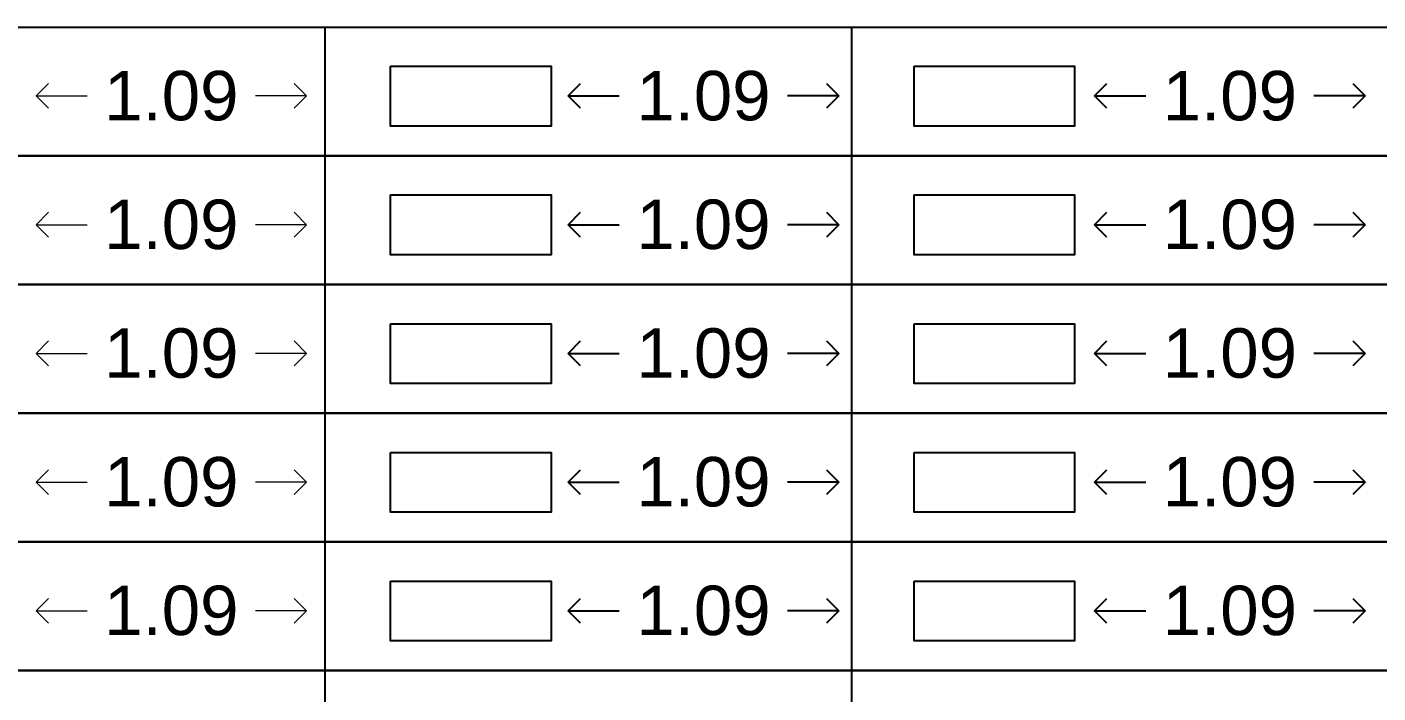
# Model space of a CAD drawing. Header units: millimetres. Extents: x -9481 to -9286, y 28723 to 28853.
# Drawn here: x -9452.65 to -9447.18, y 28750.85 to 28753.55 of the extents above; entities that cross this region are included whole.
import ezdxf

# ---------------------------------------------------------------- set-up
doc = ezdxf.new("R2010")
doc.units = ezdxf.units.MM
doc.header["$PDMODE"] = 34
doc.header["$PDSIZE"] = -15
doc.layers.add('BLK_1_FLR_2_REGULAR_ROOM_1', color=7, linetype='Continuous', lineweight=0)
doc.layers.add('PLAN', color=7, linetype='Continuous', lineweight=40)
doc.layers.add('BLK_1_FLR_3_REGULAR_ROOM_1', color=7, linetype='Continuous')
doc.layers.add('BLK_1_FLR_4_REGULAR_ROOM_1', color=7, linetype='Continuous', plot=False)
doc.styles.add('Arial', font='arial.ttf', dxfattribs={"height": 0.2})
doc.styles.add('style2', font='arial.ttf', dxfattribs={"height": 0.3})
doc.dimstyles.new('INT DIM', dxfattribs={"dimtxt": 0.3, "dimasz": 0.1, "dimexe": 0.18, "dimexo": 0.0625, "dimgap": 0.09, "dimtad": 0, "dimzin": 0, "dimdsep": 46, "dimtxsty": 'style2', "dimblk": 'OPEN90', "dimcen": 0.09, "dimse1": 1, "dimse2": 1, "dimclrd": 250, "dimclrt": 256, "dimadec": 0, "dimazin": 0, "dimtfac": 1, "dimtofl": 0, "dimtmove": 0, "dimatfit": 3, "dimfxl": 0.18, "dimtolj": 1, "dimtzin": 0, "dimlwd": -1, "dimarcsym": 0})

# ---------------------------------------------------------------- blocks, each defined once
blk = doc.blocks.new('_Open90')
at = {"layer": 'PLAN', "color": 0, "lineweight": -2}
for p, q in [((0, 0), (-1, 0)), ((-0.5, 0.5), (0, 0)), ((0, 0), (-0.5, -0.5))]:
    blk.add_line(p, q, dxfattribs=at)
blk = doc.blocks.new('*D109')
at = {"layer": 'BLK_1_FLR_2_REGULAR_ROOM_1', "color": 250, "transparency": 16777216}
for p, q in [((-9452.5093, 28753.2698), (-9452.4024, 28753.2698)), ((-9451.6143, 28753.2698), (-9451.7213, 28753.2698))]:
    blk.add_line(p, q, dxfattribs=at)
at = {"layer": 'Defpoints', "color": 0, "transparency": 16777216}
for p in [(-9452.6093, 28753.3898), (-9451.5143, 28753.3898), (-9451.5143, 28753.2698)]:
    blk.add_point(p, dxfattribs=at)
at = {"layer": 'BLK_1_FLR_2_REGULAR_ROOM_1', "color": 250, "transparency": 16777216, "xscale": 0.1, "yscale": 0.1, "zscale": 0.1, "rotation": 180}
blk.add_blockref('_Open90', (-9452.6093, 28753.2698), dxfattribs=at)
at = {"layer": 'BLK_1_FLR_2_REGULAR_ROOM_1', "color": 250, "transparency": 16777216, "xscale": 0.1, "yscale": 0.1, "zscale": 0.1}
blk.add_blockref('_Open90', (-9451.5143, 28753.2698), dxfattribs=at)
at = {"layer": 'BLK_1_FLR_2_REGULAR_ROOM_1', "transparency": 16777216, "insert": (-9452.0618, 28753.2698), "char_height": 0.2, "attachment_point": 5, "style": 'Arial', "bg_fill": 3, "box_fill_scale": 1.1, "bg_fill_color": 256, "bg_fill_true_color": 13158600, "bg_fill_transparency": 0}
blk.add_mtext('\\A1;1.09', dxfattribs=at)
blk = doc.blocks.new('*D110')
at = {"layer": 'BLK_1_FLR_3_REGULAR_ROOM_1', "color": 250, "transparency": 16777216}
for p, q in [((-9450.3558, 28753.2698), (-9450.2489, 28753.2698)), ((-9449.4608, 28753.2698), (-9449.5678, 28753.2698))]:
    blk.add_line(p, q, dxfattribs=at)
at = {"layer": 'Defpoints', "color": 0, "transparency": 16777216}
for p in [(-9450.4558, 28753.3898), (-9449.3608, 28753.3898), (-9449.3608, 28753.2698)]:
    blk.add_point(p, dxfattribs=at)
at = {"layer": 'BLK_1_FLR_3_REGULAR_ROOM_1', "color": 250, "transparency": 16777216, "xscale": 0.1, "yscale": 0.1, "zscale": 0.1, "rotation": 180}
blk.add_blockref('_Open90', (-9450.4558, 28753.2698), dxfattribs=at)
at = {"layer": 'BLK_1_FLR_3_REGULAR_ROOM_1', "color": 250, "transparency": 16777216, "xscale": 0.1, "yscale": 0.1, "zscale": 0.1}
blk.add_blockref('_Open90', (-9449.3608, 28753.2698), dxfattribs=at)
at = {"layer": 'BLK_1_FLR_3_REGULAR_ROOM_1', "transparency": 16777216, "insert": (-9449.9083, 28753.2698), "char_height": 0.2, "attachment_point": 5, "style": 'Arial', "bg_fill": 3, "box_fill_scale": 1.1, "bg_fill_color": 256, "bg_fill_true_color": 13158600, "bg_fill_transparency": 0}
blk.add_mtext('\\A1;1.09', dxfattribs=at)
blk = doc.blocks.new('*D111')
at = {"layer": 'BLK_1_FLR_4_REGULAR_ROOM_1', "color": 250, "transparency": 16777216}
for p, q in [((-9448.2254, 28753.2698), (-9448.1184, 28753.2698)), ((-9447.3304, 28753.2698), (-9447.4373, 28753.2698))]:
    blk.add_line(p, q, dxfattribs=at)
at = {"layer": 'Defpoints', "color": 0, "transparency": 16777216}
for p in [(-9448.3254, 28753.3898), (-9447.2304, 28753.3898), (-9447.2304, 28753.2698)]:
    blk.add_point(p, dxfattribs=at)
at = {"layer": 'BLK_1_FLR_4_REGULAR_ROOM_1', "color": 250, "transparency": 16777216, "xscale": 0.1, "yscale": 0.1, "zscale": 0.1, "rotation": 180}
blk.add_blockref('_Open90', (-9448.3254, 28753.2698), dxfattribs=at)
at = {"layer": 'BLK_1_FLR_4_REGULAR_ROOM_1', "color": 250, "transparency": 16777216, "xscale": 0.1, "yscale": 0.1, "zscale": 0.1}
blk.add_blockref('_Open90', (-9447.2304, 28753.2698), dxfattribs=at)
at = {"layer": 'BLK_1_FLR_4_REGULAR_ROOM_1', "transparency": 16777216, "insert": (-9447.7779, 28753.2698), "char_height": 0.2, "attachment_point": 5, "style": 'Arial', "bg_fill": 3, "box_fill_scale": 1.1, "bg_fill_color": 256, "bg_fill_true_color": 13158600, "bg_fill_transparency": 0}
blk.add_mtext('\\A1;1.09', dxfattribs=at)
blk = doc.blocks.new('*D116')
at = {"layer": 'BLK_1_FLR_2_REGULAR_ROOM_1', "color": 250, "transparency": 16777216}
for p, q in [((-9452.5093, 28752.7491), (-9452.4024, 28752.7491)), ((-9451.6143, 28752.7491), (-9451.7213, 28752.7491))]:
    blk.add_line(p, q, dxfattribs=at)
at = {"layer": 'Defpoints', "color": 0, "transparency": 16777216}
for p in [(-9452.6093, 28752.8692), (-9451.5143, 28752.8692), (-9451.5143, 28752.7491)]:
    blk.add_point(p, dxfattribs=at)
at = {"layer": 'BLK_1_FLR_2_REGULAR_ROOM_1', "color": 250, "transparency": 16777216, "xscale": 0.1, "yscale": 0.1, "zscale": 0.1, "rotation": 180}
blk.add_blockref('_Open90', (-9452.6093, 28752.7491), dxfattribs=at)
at = {"layer": 'BLK_1_FLR_2_REGULAR_ROOM_1', "color": 250, "transparency": 16777216, "xscale": 0.1, "yscale": 0.1, "zscale": 0.1}
blk.add_blockref('_Open90', (-9451.5143, 28752.7491), dxfattribs=at)
at = {"layer": 'BLK_1_FLR_2_REGULAR_ROOM_1', "transparency": 16777216, "insert": (-9452.0618, 28752.7491), "char_height": 0.2, "attachment_point": 5, "style": 'Arial', "bg_fill": 3, "box_fill_scale": 1.1, "bg_fill_color": 256, "bg_fill_true_color": 13158600, "bg_fill_transparency": 0}
blk.add_mtext('\\A1;1.09', dxfattribs=at)
blk = doc.blocks.new('*D117')
at = {"layer": 'BLK_1_FLR_3_REGULAR_ROOM_1', "color": 250, "transparency": 16777216}
for p, q in [((-9450.3558, 28752.7491), (-9450.2489, 28752.7491)), ((-9449.4608, 28752.7491), (-9449.5678, 28752.7491))]:
    blk.add_line(p, q, dxfattribs=at)
at = {"layer": 'Defpoints', "color": 0, "transparency": 16777216}
for p in [(-9450.4558, 28752.8692), (-9449.3608, 28752.8692), (-9449.3608, 28752.7491)]:
    blk.add_point(p, dxfattribs=at)
at = {"layer": 'BLK_1_FLR_3_REGULAR_ROOM_1', "color": 250, "transparency": 16777216, "xscale": 0.1, "yscale": 0.1, "zscale": 0.1, "rotation": 180}
blk.add_blockref('_Open90', (-9450.4558, 28752.7491), dxfattribs=at)
at = {"layer": 'BLK_1_FLR_3_REGULAR_ROOM_1', "color": 250, "transparency": 16777216, "xscale": 0.1, "yscale": 0.1, "zscale": 0.1}
blk.add_blockref('_Open90', (-9449.3608, 28752.7491), dxfattribs=at)
at = {"layer": 'BLK_1_FLR_3_REGULAR_ROOM_1', "transparency": 16777216, "insert": (-9449.9083, 28752.7491), "char_height": 0.2, "attachment_point": 5, "style": 'Arial', "bg_fill": 3, "box_fill_scale": 1.1, "bg_fill_color": 256, "bg_fill_true_color": 13158600, "bg_fill_transparency": 0}
blk.add_mtext('\\A1;1.09', dxfattribs=at)
blk = doc.blocks.new('*D118')
at = {"layer": 'BLK_1_FLR_4_REGULAR_ROOM_1', "color": 250, "transparency": 16777216}
for p, q in [((-9448.2254, 28752.7491), (-9448.1184, 28752.7491)), ((-9447.3304, 28752.7491), (-9447.4373, 28752.7491))]:
    blk.add_line(p, q, dxfattribs=at)
at = {"layer": 'Defpoints', "color": 0, "transparency": 16777216}
for p in [(-9448.3254, 28752.8692), (-9447.2304, 28752.8692), (-9447.2304, 28752.7491)]:
    blk.add_point(p, dxfattribs=at)
at = {"layer": 'BLK_1_FLR_4_REGULAR_ROOM_1', "color": 250, "transparency": 16777216, "xscale": 0.1, "yscale": 0.1, "zscale": 0.1, "rotation": 180}
blk.add_blockref('_Open90', (-9448.3254, 28752.7491), dxfattribs=at)
at = {"layer": 'BLK_1_FLR_4_REGULAR_ROOM_1', "color": 250, "transparency": 16777216, "xscale": 0.1, "yscale": 0.1, "zscale": 0.1}
blk.add_blockref('_Open90', (-9447.2304, 28752.7491), dxfattribs=at)
at = {"layer": 'BLK_1_FLR_4_REGULAR_ROOM_1', "transparency": 16777216, "insert": (-9447.7779, 28752.7491), "char_height": 0.2, "attachment_point": 5, "style": 'Arial', "bg_fill": 3, "box_fill_scale": 1.1, "bg_fill_color": 256, "bg_fill_true_color": 13158600, "bg_fill_transparency": 0}
blk.add_mtext('\\A1;1.09', dxfattribs=at)
blk = doc.blocks.new('*D123')
at = {"layer": 'BLK_1_FLR_2_REGULAR_ROOM_1', "color": 250, "transparency": 16777216}
for p, q in [((-9452.5093, 28752.2285), (-9452.4024, 28752.2285)), ((-9451.6143, 28752.2285), (-9451.7213, 28752.2285))]:
    blk.add_line(p, q, dxfattribs=at)
at = {"layer": 'Defpoints', "color": 0, "transparency": 16777216}
for p in [(-9452.6093, 28752.3485), (-9451.5143, 28752.3485), (-9451.5143, 28752.2285)]:
    blk.add_point(p, dxfattribs=at)
at = {"layer": 'BLK_1_FLR_2_REGULAR_ROOM_1', "color": 250, "transparency": 16777216, "xscale": 0.1, "yscale": 0.1, "zscale": 0.1, "rotation": 180}
blk.add_blockref('_Open90', (-9452.6093, 28752.2285), dxfattribs=at)
at = {"layer": 'BLK_1_FLR_2_REGULAR_ROOM_1', "color": 250, "transparency": 16777216, "xscale": 0.1, "yscale": 0.1, "zscale": 0.1}
blk.add_blockref('_Open90', (-9451.5143, 28752.2285), dxfattribs=at)
at = {"layer": 'BLK_1_FLR_2_REGULAR_ROOM_1', "transparency": 16777216, "insert": (-9452.0618, 28752.2285), "char_height": 0.2, "attachment_point": 5, "style": 'Arial', "bg_fill": 3, "box_fill_scale": 1.1, "bg_fill_color": 256, "bg_fill_true_color": 13158600, "bg_fill_transparency": 0}
blk.add_mtext('\\A1;1.09', dxfattribs=at)
blk = doc.blocks.new('*D124')
at = {"layer": 'BLK_1_FLR_3_REGULAR_ROOM_1', "color": 250, "transparency": 16777216}
for p, q in [((-9450.3558, 28752.2285), (-9450.2489, 28752.2285)), ((-9449.4608, 28752.2285), (-9449.5678, 28752.2285))]:
    blk.add_line(p, q, dxfattribs=at)
at = {"layer": 'Defpoints', "color": 0, "transparency": 16777216}
for p in [(-9450.4558, 28752.3485), (-9449.3608, 28752.3485), (-9449.3608, 28752.2285)]:
    blk.add_point(p, dxfattribs=at)
at = {"layer": 'BLK_1_FLR_3_REGULAR_ROOM_1', "color": 250, "transparency": 16777216, "xscale": 0.1, "yscale": 0.1, "zscale": 0.1, "rotation": 180}
blk.add_blockref('_Open90', (-9450.4558, 28752.2285), dxfattribs=at)
at = {"layer": 'BLK_1_FLR_3_REGULAR_ROOM_1', "color": 250, "transparency": 16777216, "xscale": 0.1, "yscale": 0.1, "zscale": 0.1}
blk.add_blockref('_Open90', (-9449.3608, 28752.2285), dxfattribs=at)
at = {"layer": 'BLK_1_FLR_3_REGULAR_ROOM_1', "transparency": 16777216, "insert": (-9449.9083, 28752.2285), "char_height": 0.2, "attachment_point": 5, "style": 'Arial', "bg_fill": 3, "box_fill_scale": 1.1, "bg_fill_color": 256, "bg_fill_true_color": 13158600, "bg_fill_transparency": 0}
blk.add_mtext('\\A1;1.09', dxfattribs=at)
blk = doc.blocks.new('*D125')
at = {"layer": 'BLK_1_FLR_4_REGULAR_ROOM_1', "color": 250, "transparency": 16777216}
for p, q in [((-9448.2254, 28752.2285), (-9448.1184, 28752.2285)), ((-9447.3304, 28752.2285), (-9447.4373, 28752.2285))]:
    blk.add_line(p, q, dxfattribs=at)
at = {"layer": 'Defpoints', "color": 0, "transparency": 16777216}
for p in [(-9448.3254, 28752.3485), (-9447.2304, 28752.3485), (-9447.2304, 28752.2285)]:
    blk.add_point(p, dxfattribs=at)
at = {"layer": 'BLK_1_FLR_4_REGULAR_ROOM_1', "color": 250, "transparency": 16777216, "xscale": 0.1, "yscale": 0.1, "zscale": 0.1, "rotation": 180}
blk.add_blockref('_Open90', (-9448.3254, 28752.2285), dxfattribs=at)
at = {"layer": 'BLK_1_FLR_4_REGULAR_ROOM_1', "color": 250, "transparency": 16777216, "xscale": 0.1, "yscale": 0.1, "zscale": 0.1}
blk.add_blockref('_Open90', (-9447.2304, 28752.2285), dxfattribs=at)
at = {"layer": 'BLK_1_FLR_4_REGULAR_ROOM_1', "transparency": 16777216, "insert": (-9447.7779, 28752.2285), "char_height": 0.2, "attachment_point": 5, "style": 'Arial', "bg_fill": 3, "box_fill_scale": 1.1, "bg_fill_color": 256, "bg_fill_true_color": 13158600, "bg_fill_transparency": 0}
blk.add_mtext('\\A1;1.09', dxfattribs=at)
blk = doc.blocks.new('*D130')
at = {"layer": 'BLK_1_FLR_2_REGULAR_ROOM_1', "color": 250, "transparency": 16777216}
for p, q in [((-9452.5093, 28751.7078), (-9452.4024, 28751.7078)), ((-9451.6143, 28751.7078), (-9451.7213, 28751.7078))]:
    blk.add_line(p, q, dxfattribs=at)
at = {"layer": 'Defpoints', "color": 0, "transparency": 16777216}
for p in [(-9452.6093, 28751.8279), (-9451.5143, 28751.8279), (-9451.5143, 28751.7078)]:
    blk.add_point(p, dxfattribs=at)
at = {"layer": 'BLK_1_FLR_2_REGULAR_ROOM_1', "color": 250, "transparency": 16777216, "xscale": 0.1, "yscale": 0.1, "zscale": 0.1, "rotation": 180}
blk.add_blockref('_Open90', (-9452.6093, 28751.7078), dxfattribs=at)
at = {"layer": 'BLK_1_FLR_2_REGULAR_ROOM_1', "color": 250, "transparency": 16777216, "xscale": 0.1, "yscale": 0.1, "zscale": 0.1}
blk.add_blockref('_Open90', (-9451.5143, 28751.7078), dxfattribs=at)
at = {"layer": 'BLK_1_FLR_2_REGULAR_ROOM_1', "transparency": 16777216, "insert": (-9452.0618, 28751.7078), "char_height": 0.2, "attachment_point": 5, "style": 'Arial', "bg_fill": 3, "box_fill_scale": 1.1, "bg_fill_color": 256, "bg_fill_true_color": 13158600, "bg_fill_transparency": 0}
blk.add_mtext('\\A1;1.09', dxfattribs=at)
blk = doc.blocks.new('*D131')
at = {"layer": 'BLK_1_FLR_3_REGULAR_ROOM_1', "color": 250, "transparency": 16777216}
for p, q in [((-9450.3558, 28751.7078), (-9450.2489, 28751.7078)), ((-9449.4608, 28751.7078), (-9449.5678, 28751.7078))]:
    blk.add_line(p, q, dxfattribs=at)
at = {"layer": 'Defpoints', "color": 0, "transparency": 16777216}
for p in [(-9450.4558, 28751.8279), (-9449.3608, 28751.8279), (-9449.3608, 28751.7078)]:
    blk.add_point(p, dxfattribs=at)
at = {"layer": 'BLK_1_FLR_3_REGULAR_ROOM_1', "color": 250, "transparency": 16777216, "xscale": 0.1, "yscale": 0.1, "zscale": 0.1, "rotation": 180}
blk.add_blockref('_Open90', (-9450.4558, 28751.7078), dxfattribs=at)
at = {"layer": 'BLK_1_FLR_3_REGULAR_ROOM_1', "color": 250, "transparency": 16777216, "xscale": 0.1, "yscale": 0.1, "zscale": 0.1}
blk.add_blockref('_Open90', (-9449.3608, 28751.7078), dxfattribs=at)
at = {"layer": 'BLK_1_FLR_3_REGULAR_ROOM_1', "transparency": 16777216, "insert": (-9449.9083, 28751.7078), "char_height": 0.2, "attachment_point": 5, "style": 'Arial', "bg_fill": 3, "box_fill_scale": 1.1, "bg_fill_color": 256, "bg_fill_true_color": 13158600, "bg_fill_transparency": 0}
blk.add_mtext('\\A1;1.09', dxfattribs=at)
blk = doc.blocks.new('*D132')
at = {"layer": 'BLK_1_FLR_4_REGULAR_ROOM_1', "color": 250, "transparency": 16777216}
for p, q in [((-9448.2254, 28751.7078), (-9448.1184, 28751.7078)), ((-9447.3304, 28751.7078), (-9447.4373, 28751.7078))]:
    blk.add_line(p, q, dxfattribs=at)
at = {"layer": 'Defpoints', "color": 0, "transparency": 16777216}
for p in [(-9448.3254, 28751.8279), (-9447.2304, 28751.8279), (-9447.2304, 28751.7078)]:
    blk.add_point(p, dxfattribs=at)
at = {"layer": 'BLK_1_FLR_4_REGULAR_ROOM_1', "color": 250, "transparency": 16777216, "xscale": 0.1, "yscale": 0.1, "zscale": 0.1, "rotation": 180}
blk.add_blockref('_Open90', (-9448.3254, 28751.7078), dxfattribs=at)
at = {"layer": 'BLK_1_FLR_4_REGULAR_ROOM_1', "color": 250, "transparency": 16777216, "xscale": 0.1, "yscale": 0.1, "zscale": 0.1}
blk.add_blockref('_Open90', (-9447.2304, 28751.7078), dxfattribs=at)
at = {"layer": 'BLK_1_FLR_4_REGULAR_ROOM_1', "transparency": 16777216, "insert": (-9447.7779, 28751.7078), "char_height": 0.2, "attachment_point": 5, "style": 'Arial', "bg_fill": 3, "box_fill_scale": 1.1, "bg_fill_color": 256, "bg_fill_true_color": 13158600, "bg_fill_transparency": 0}
blk.add_mtext('\\A1;1.09', dxfattribs=at)
blk = doc.blocks.new('*D137')
at = {"layer": 'BLK_1_FLR_2_REGULAR_ROOM_1', "color": 250, "transparency": 16777216}
for p, q in [((-9452.5093, 28751.1872), (-9452.4024, 28751.1872)), ((-9451.6143, 28751.1872), (-9451.7213, 28751.1872))]:
    blk.add_line(p, q, dxfattribs=at)
at = {"layer": 'Defpoints', "color": 0, "transparency": 16777216}
for p in [(-9452.6093, 28751.3072), (-9451.5143, 28751.3072), (-9451.5143, 28751.1872)]:
    blk.add_point(p, dxfattribs=at)
at = {"layer": 'BLK_1_FLR_2_REGULAR_ROOM_1', "color": 250, "transparency": 16777216, "xscale": 0.1, "yscale": 0.1, "zscale": 0.1, "rotation": 180}
blk.add_blockref('_Open90', (-9452.6093, 28751.1872), dxfattribs=at)
at = {"layer": 'BLK_1_FLR_2_REGULAR_ROOM_1', "color": 250, "transparency": 16777216, "xscale": 0.1, "yscale": 0.1, "zscale": 0.1}
blk.add_blockref('_Open90', (-9451.5143, 28751.1872), dxfattribs=at)
at = {"layer": 'BLK_1_FLR_2_REGULAR_ROOM_1', "transparency": 16777216, "insert": (-9452.0618, 28751.1872), "char_height": 0.2, "attachment_point": 5, "style": 'Arial', "bg_fill": 3, "box_fill_scale": 1.1, "bg_fill_color": 256, "bg_fill_true_color": 13158600, "bg_fill_transparency": 0}
blk.add_mtext('\\A1;1.09', dxfattribs=at)
blk = doc.blocks.new('*D138')
at = {"layer": 'BLK_1_FLR_3_REGULAR_ROOM_1', "color": 250, "transparency": 16777216}
for p, q in [((-9450.3558, 28751.1872), (-9450.2489, 28751.1872)), ((-9449.4608, 28751.1872), (-9449.5678, 28751.1872))]:
    blk.add_line(p, q, dxfattribs=at)
at = {"layer": 'Defpoints', "color": 0, "transparency": 16777216}
for p in [(-9450.4558, 28751.3072), (-9449.3608, 28751.3072), (-9449.3608, 28751.1872)]:
    blk.add_point(p, dxfattribs=at)
at = {"layer": 'BLK_1_FLR_3_REGULAR_ROOM_1', "color": 250, "transparency": 16777216, "xscale": 0.1, "yscale": 0.1, "zscale": 0.1, "rotation": 180}
blk.add_blockref('_Open90', (-9450.4558, 28751.1872), dxfattribs=at)
at = {"layer": 'BLK_1_FLR_3_REGULAR_ROOM_1', "color": 250, "transparency": 16777216, "xscale": 0.1, "yscale": 0.1, "zscale": 0.1}
blk.add_blockref('_Open90', (-9449.3608, 28751.1872), dxfattribs=at)
at = {"layer": 'BLK_1_FLR_3_REGULAR_ROOM_1', "transparency": 16777216, "insert": (-9449.9083, 28751.1872), "char_height": 0.2, "attachment_point": 5, "style": 'Arial', "bg_fill": 3, "box_fill_scale": 1.1, "bg_fill_color": 256, "bg_fill_true_color": 13158600, "bg_fill_transparency": 0}
blk.add_mtext('\\A1;1.09', dxfattribs=at)
blk = doc.blocks.new('*D139')
at = {"layer": 'BLK_1_FLR_4_REGULAR_ROOM_1', "color": 250, "transparency": 16777216}
for p, q in [((-9448.2254, 28751.1872), (-9448.1184, 28751.1872)), ((-9447.3304, 28751.1872), (-9447.4373, 28751.1872))]:
    blk.add_line(p, q, dxfattribs=at)
at = {"layer": 'Defpoints', "color": 0, "transparency": 16777216}
for p in [(-9448.3254, 28751.3072), (-9447.2304, 28751.3072), (-9447.2304, 28751.1872)]:
    blk.add_point(p, dxfattribs=at)
at = {"layer": 'BLK_1_FLR_4_REGULAR_ROOM_1', "color": 250, "transparency": 16777216, "xscale": 0.1, "yscale": 0.1, "zscale": 0.1, "rotation": 180}
blk.add_blockref('_Open90', (-9448.3254, 28751.1872), dxfattribs=at)
at = {"layer": 'BLK_1_FLR_4_REGULAR_ROOM_1', "color": 250, "transparency": 16777216, "xscale": 0.1, "yscale": 0.1, "zscale": 0.1}
blk.add_blockref('_Open90', (-9447.2304, 28751.1872), dxfattribs=at)
at = {"layer": 'BLK_1_FLR_4_REGULAR_ROOM_1', "transparency": 16777216, "insert": (-9447.7779, 28751.1872), "char_height": 0.2, "attachment_point": 5, "style": 'Arial', "bg_fill": 3, "box_fill_scale": 1.1, "bg_fill_color": 256, "bg_fill_true_color": 13158600, "bg_fill_transparency": 0}
blk.add_mtext('\\A1;1.09', dxfattribs=at)

msp = doc.modelspace()

# ---------------------------------------------------------------- linework, layer by layer
for p, q in [((-9451.4401, 28753.5487), (-9451.4401, 28753.0281)), ((-9449.3086, 28753.5487), (-9449.3086, 28753.0281)), ((-9451.4401, 28753.0281), (-9451.4401, 28752.5074)), ((-9449.3086, 28753.0281), (-9449.3086, 28752.5074)), ((-9451.4401, 28752.5074), (-9451.4401, 28751.9868)), ((-9449.3086, 28752.5074), (-9449.3086, 28751.9868)), ((-9451.4401, 28751.9868), (-9451.4401, 28751.4661)), ((-9449.3086, 28751.9868), (-9449.3086, 28751.4661)), ((-9451.4401, 28751.4661), (-9451.4401, 28750.9455)), ((-9449.3086, 28751.4661), (-9449.3086, 28750.9455)), ((-9451.4401, 28750.9455), (-9451.4401, 28750.4249)), ((-9449.3086, 28750.9455), (-9449.3086, 28750.4249))]:
    msp.add_line(p, q)
for points in [[(-9461.7318, 28753.5487), (-9442.23, 28753.5487), (-9442.23, 28753.0281), (-9461.7318, 28753.0281)], [(-9461.7318, 28753.0281), (-9442.23, 28753.0281), (-9442.23, 28752.5074), (-9461.7318, 28752.5074)], [(-9461.7318, 28752.5074), (-9442.23, 28752.5074), (-9442.23, 28751.9868), (-9461.7318, 28751.9868)], [(-9461.7318, 28751.9868), (-9442.23, 28751.9868), (-9442.23, 28751.4661), (-9461.7318, 28751.4661)], [(-9461.7318, 28751.4661), (-9442.23, 28751.4661), (-9442.23, 28750.9455), (-9461.7318, 28750.9455)], [(-9461.7318, 28750.9455), (-9442.23, 28750.9455), (-9442.23, 28750.4249), (-9461.7318, 28750.4249)]]:
    msp.add_lwpolyline(points)
at = {"layer": 'BLK_1_FLR_3_REGULAR_ROOM_1', "color": 3}
msp.add_lwpolyline([(-9451.1743, 28753.3898), (-9450.5251, 28753.3898), (-9450.5251, 28753.1477), (-9451.1743, 28753.1477)], close=True, dxfattribs=at)
at = {"layer": 'BLK_1_FLR_3_REGULAR_ROOM_1', "color": 4}
msp.add_lwpolyline([(-9451.1743, 28752.8692), (-9450.5251, 28752.8692), (-9450.5251, 28752.627), (-9451.1743, 28752.627)], close=True, dxfattribs=at)
at = {"layer": 'BLK_1_FLR_3_REGULAR_ROOM_1', "color": 5}
msp.add_lwpolyline([(-9451.1743, 28752.3485), (-9450.5251, 28752.3485), (-9450.5251, 28752.1064), (-9451.1743, 28752.1064)], close=True, dxfattribs=at)
at = {"layer": 'BLK_1_FLR_3_REGULAR_ROOM_1', "color": 28}
msp.add_lwpolyline([(-9451.1743, 28751.8279), (-9450.5251, 28751.8279), (-9450.5251, 28751.5857), (-9451.1743, 28751.5857)], close=True, dxfattribs=at)
at = {"layer": 'BLK_1_FLR_3_REGULAR_ROOM_1', "color": 29}
msp.add_lwpolyline([(-9451.1743, 28751.3072), (-9450.5251, 28751.3072), (-9450.5251, 28751.0651), (-9451.1743, 28751.0651)], close=True, dxfattribs=at)
at = {"layer": 'BLK_1_FLR_4_REGULAR_ROOM_1', "color": 3}
msp.add_lwpolyline([(-9449.0552, 28753.3898), (-9448.406, 28753.3898), (-9448.406, 28753.1477), (-9449.0552, 28753.1477)], close=True, dxfattribs=at)
at = {"layer": 'BLK_1_FLR_4_REGULAR_ROOM_1', "color": 4}
msp.add_lwpolyline([(-9449.0552, 28752.8692), (-9448.406, 28752.8692), (-9448.406, 28752.627), (-9449.0552, 28752.627)], close=True, dxfattribs=at)
at = {"layer": 'BLK_1_FLR_4_REGULAR_ROOM_1', "color": 5}
msp.add_lwpolyline([(-9449.0552, 28752.3485), (-9448.406, 28752.3485), (-9448.406, 28752.1064), (-9449.0552, 28752.1064)], close=True, dxfattribs=at)
at = {"layer": 'BLK_1_FLR_4_REGULAR_ROOM_1', "color": 28}
msp.add_lwpolyline([(-9449.0552, 28751.8279), (-9448.406, 28751.8279), (-9448.406, 28751.5857), (-9449.0552, 28751.5857)], close=True, dxfattribs=at)
at = {"layer": 'BLK_1_FLR_4_REGULAR_ROOM_1', "color": 29}
msp.add_lwpolyline([(-9449.0552, 28751.3072), (-9448.406, 28751.3072), (-9448.406, 28751.0651), (-9449.0552, 28751.0651)], close=True, dxfattribs=at)

# ---------------------------------------------------------------- next in the draw order: dimensions: what is measured, and where the dimension line sits
at = {"layer": 'BLK_1_FLR_2_REGULAR_ROOM_1', "color": 3}
dim = msp.add_linear_dim(base=(-9451.51435, 28753.26976), p1=(-9452.60932, 28753.38983), p2=(-9451.51435, 28753.38983), dimstyle='INT DIM', override={"dimtxt": 0.2, "dimtxsty": 'Arial', "dimfxl": 0.125, "dimtfill": 1, "dimtfillclr": 7, "dimarcsym": 1}, dxfattribs=at)
dim.commit()
dim.dimension.update_dxf_attribs({"geometry": '*D109', "text_midpoint": (-9452.06184, 28753.26976)})
at = {"layer": 'BLK_1_FLR_2_REGULAR_ROOM_1', "color": 4}
dim = msp.add_linear_dim(base=(-9451.51435, 28752.74911), p1=(-9452.60932, 28752.86918), p2=(-9451.51435, 28752.86918), dimstyle='INT DIM', override={"dimtxt": 0.2, "dimtxsty": 'Arial', "dimfxl": 0.125, "dimtfill": 1, "dimtfillclr": 7, "dimarcsym": 1}, dxfattribs=at)
dim.commit()
dim.dimension.update_dxf_attribs({"geometry": '*D116', "text_midpoint": (-9452.06184, 28752.74911)})
at = {"layer": 'BLK_1_FLR_2_REGULAR_ROOM_1', "color": 5}
dim = msp.add_linear_dim(base=(-9451.51435, 28752.22846), p1=(-9452.60932, 28752.34854), p2=(-9451.51435, 28752.34854), dimstyle='INT DIM', override={"dimtxt": 0.2, "dimtxsty": 'Arial', "dimfxl": 0.125, "dimtfill": 1, "dimtfillclr": 7, "dimarcsym": 1}, dxfattribs=at)
dim.commit()
dim.dimension.update_dxf_attribs({"geometry": '*D123', "text_midpoint": (-9452.06184, 28752.22846)})
at = {"layer": 'BLK_1_FLR_2_REGULAR_ROOM_1', "color": 28}
dim = msp.add_linear_dim(base=(-9451.51435, 28751.70781), p1=(-9452.60932, 28751.82789), p2=(-9451.51435, 28751.82789), dimstyle='INT DIM', override={"dimtxt": 0.2, "dimtxsty": 'Arial', "dimfxl": 0.125, "dimtfill": 1, "dimtfillclr": 7, "dimarcsym": 1}, dxfattribs=at)
dim.commit()
dim.dimension.update_dxf_attribs({"geometry": '*D130', "text_midpoint": (-9452.06184, 28751.70781)})
at = {"layer": 'BLK_1_FLR_2_REGULAR_ROOM_1', "color": 29}
dim = msp.add_linear_dim(base=(-9451.51435, 28751.18717), p1=(-9452.60932, 28751.30724), p2=(-9451.51435, 28751.30724), dimstyle='INT DIM', override={"dimtxt": 0.2, "dimtxsty": 'Arial', "dimfxl": 0.125, "dimtfill": 1, "dimtfillclr": 7, "dimarcsym": 1}, dxfattribs=at)
dim.commit()
dim.dimension.update_dxf_attribs({"geometry": '*D137', "text_midpoint": (-9452.06184, 28751.18717)})
at = {"layer": 'BLK_1_FLR_3_REGULAR_ROOM_1', "color": 3}
dim = msp.add_linear_dim(base=(-9449.36082, 28753.26976), p1=(-9450.4558, 28753.38983), p2=(-9449.36082, 28753.38983), dimstyle='INT DIM', override={"dimtxt": 0.2, "dimtxsty": 'Arial', "dimfxl": 0.125, "dimtfill": 1, "dimtfillclr": 7, "dimarcsym": 1}, dxfattribs=at)
dim.commit()
dim.dimension.update_dxf_attribs({"geometry": '*D110', "text_midpoint": (-9449.90831, 28753.26976)})
at = {"layer": 'BLK_1_FLR_3_REGULAR_ROOM_1', "color": 4}
dim = msp.add_linear_dim(base=(-9449.36082, 28752.74911), p1=(-9450.4558, 28752.86918), p2=(-9449.36082, 28752.86918), dimstyle='INT DIM', override={"dimtxt": 0.2, "dimtxsty": 'Arial', "dimfxl": 0.125, "dimtfill": 1, "dimtfillclr": 7, "dimarcsym": 1}, dxfattribs=at)
dim.commit()
dim.dimension.update_dxf_attribs({"geometry": '*D117', "text_midpoint": (-9449.90831, 28752.74911)})
at = {"layer": 'BLK_1_FLR_3_REGULAR_ROOM_1', "color": 5}
dim = msp.add_linear_dim(base=(-9449.36082, 28752.22846), p1=(-9450.4558, 28752.34854), p2=(-9449.36082, 28752.34854), dimstyle='INT DIM', override={"dimtxt": 0.2, "dimtxsty": 'Arial', "dimfxl": 0.125, "dimtfill": 1, "dimtfillclr": 7, "dimarcsym": 1}, dxfattribs=at)
dim.commit()
dim.dimension.update_dxf_attribs({"geometry": '*D124', "text_midpoint": (-9449.90831, 28752.22846)})
at = {"layer": 'BLK_1_FLR_3_REGULAR_ROOM_1', "color": 28}
dim = msp.add_linear_dim(base=(-9449.36082, 28751.70781), p1=(-9450.4558, 28751.82789), p2=(-9449.36082, 28751.82789), dimstyle='INT DIM', override={"dimtxt": 0.2, "dimtxsty": 'Arial', "dimfxl": 0.125, "dimtfill": 1, "dimtfillclr": 7, "dimarcsym": 1}, dxfattribs=at)
dim.commit()
dim.dimension.update_dxf_attribs({"geometry": '*D131', "text_midpoint": (-9449.90831, 28751.70781)})
at = {"layer": 'BLK_1_FLR_3_REGULAR_ROOM_1', "color": 29}
dim = msp.add_linear_dim(base=(-9449.36082, 28751.18717), p1=(-9450.4558, 28751.30724), p2=(-9449.36082, 28751.30724), dimstyle='INT DIM', override={"dimtxt": 0.2, "dimtxsty": 'Arial', "dimfxl": 0.125, "dimtfill": 1, "dimtfillclr": 7, "dimarcsym": 1}, dxfattribs=at)
dim.commit()
dim.dimension.update_dxf_attribs({"geometry": '*D138', "text_midpoint": (-9449.90831, 28751.18717)})
at = {"layer": 'BLK_1_FLR_4_REGULAR_ROOM_1', "color": 3}
dim = msp.add_linear_dim(base=(-9447.23039, 28753.26976), p1=(-9448.32537, 28753.38983), p2=(-9447.23039, 28753.38983), dimstyle='INT DIM', override={"dimtxt": 0.2, "dimtxsty": 'Arial', "dimfxl": 0.125, "dimtfill": 1, "dimtfillclr": 7, "dimarcsym": 1}, dxfattribs=at)
dim.commit()
dim.dimension.update_dxf_attribs({"geometry": '*D111', "text_midpoint": (-9447.77788, 28753.26976)})
at = {"layer": 'BLK_1_FLR_4_REGULAR_ROOM_1', "color": 4}
dim = msp.add_linear_dim(base=(-9447.23039, 28752.74911), p1=(-9448.32537, 28752.86918), p2=(-9447.23039, 28752.86918), dimstyle='INT DIM', override={"dimtxt": 0.2, "dimtxsty": 'Arial', "dimfxl": 0.125, "dimtfill": 1, "dimtfillclr": 7, "dimarcsym": 1}, dxfattribs=at)
dim.commit()
dim.dimension.update_dxf_attribs({"geometry": '*D118', "text_midpoint": (-9447.77788, 28752.74911)})
at = {"layer": 'BLK_1_FLR_4_REGULAR_ROOM_1', "color": 5}
dim = msp.add_linear_dim(base=(-9447.23039, 28752.22846), p1=(-9448.32537, 28752.34854), p2=(-9447.23039, 28752.34854), dimstyle='INT DIM', override={"dimtxt": 0.2, "dimtxsty": 'Arial', "dimfxl": 0.125, "dimtfill": 1, "dimtfillclr": 7, "dimarcsym": 1}, dxfattribs=at)
dim.commit()
dim.dimension.update_dxf_attribs({"geometry": '*D125', "text_midpoint": (-9447.77788, 28752.22846)})
at = {"layer": 'BLK_1_FLR_4_REGULAR_ROOM_1', "color": 28}
dim = msp.add_linear_dim(base=(-9447.23039, 28751.70781), p1=(-9448.32537, 28751.82789), p2=(-9447.23039, 28751.82789), dimstyle='INT DIM', override={"dimtxt": 0.2, "dimtxsty": 'Arial', "dimfxl": 0.125, "dimtfill": 1, "dimtfillclr": 7, "dimarcsym": 1}, dxfattribs=at)
dim.commit()
dim.dimension.update_dxf_attribs({"geometry": '*D132', "text_midpoint": (-9447.77788, 28751.70781)})
at = {"layer": 'BLK_1_FLR_4_REGULAR_ROOM_1', "color": 29}
dim = msp.add_linear_dim(base=(-9447.23039, 28751.18717), p1=(-9448.32537, 28751.30724), p2=(-9447.23039, 28751.30724), dimstyle='INT DIM', override={"dimtxt": 0.2, "dimtxsty": 'Arial', "dimfxl": 0.125, "dimtfill": 1, "dimtfillclr": 7, "dimarcsym": 1}, dxfattribs=at)
dim.commit()
dim.dimension.update_dxf_attribs({"geometry": '*D139', "text_midpoint": (-9447.77788, 28751.18717)})

doc.saveas('drawing.dxf')
